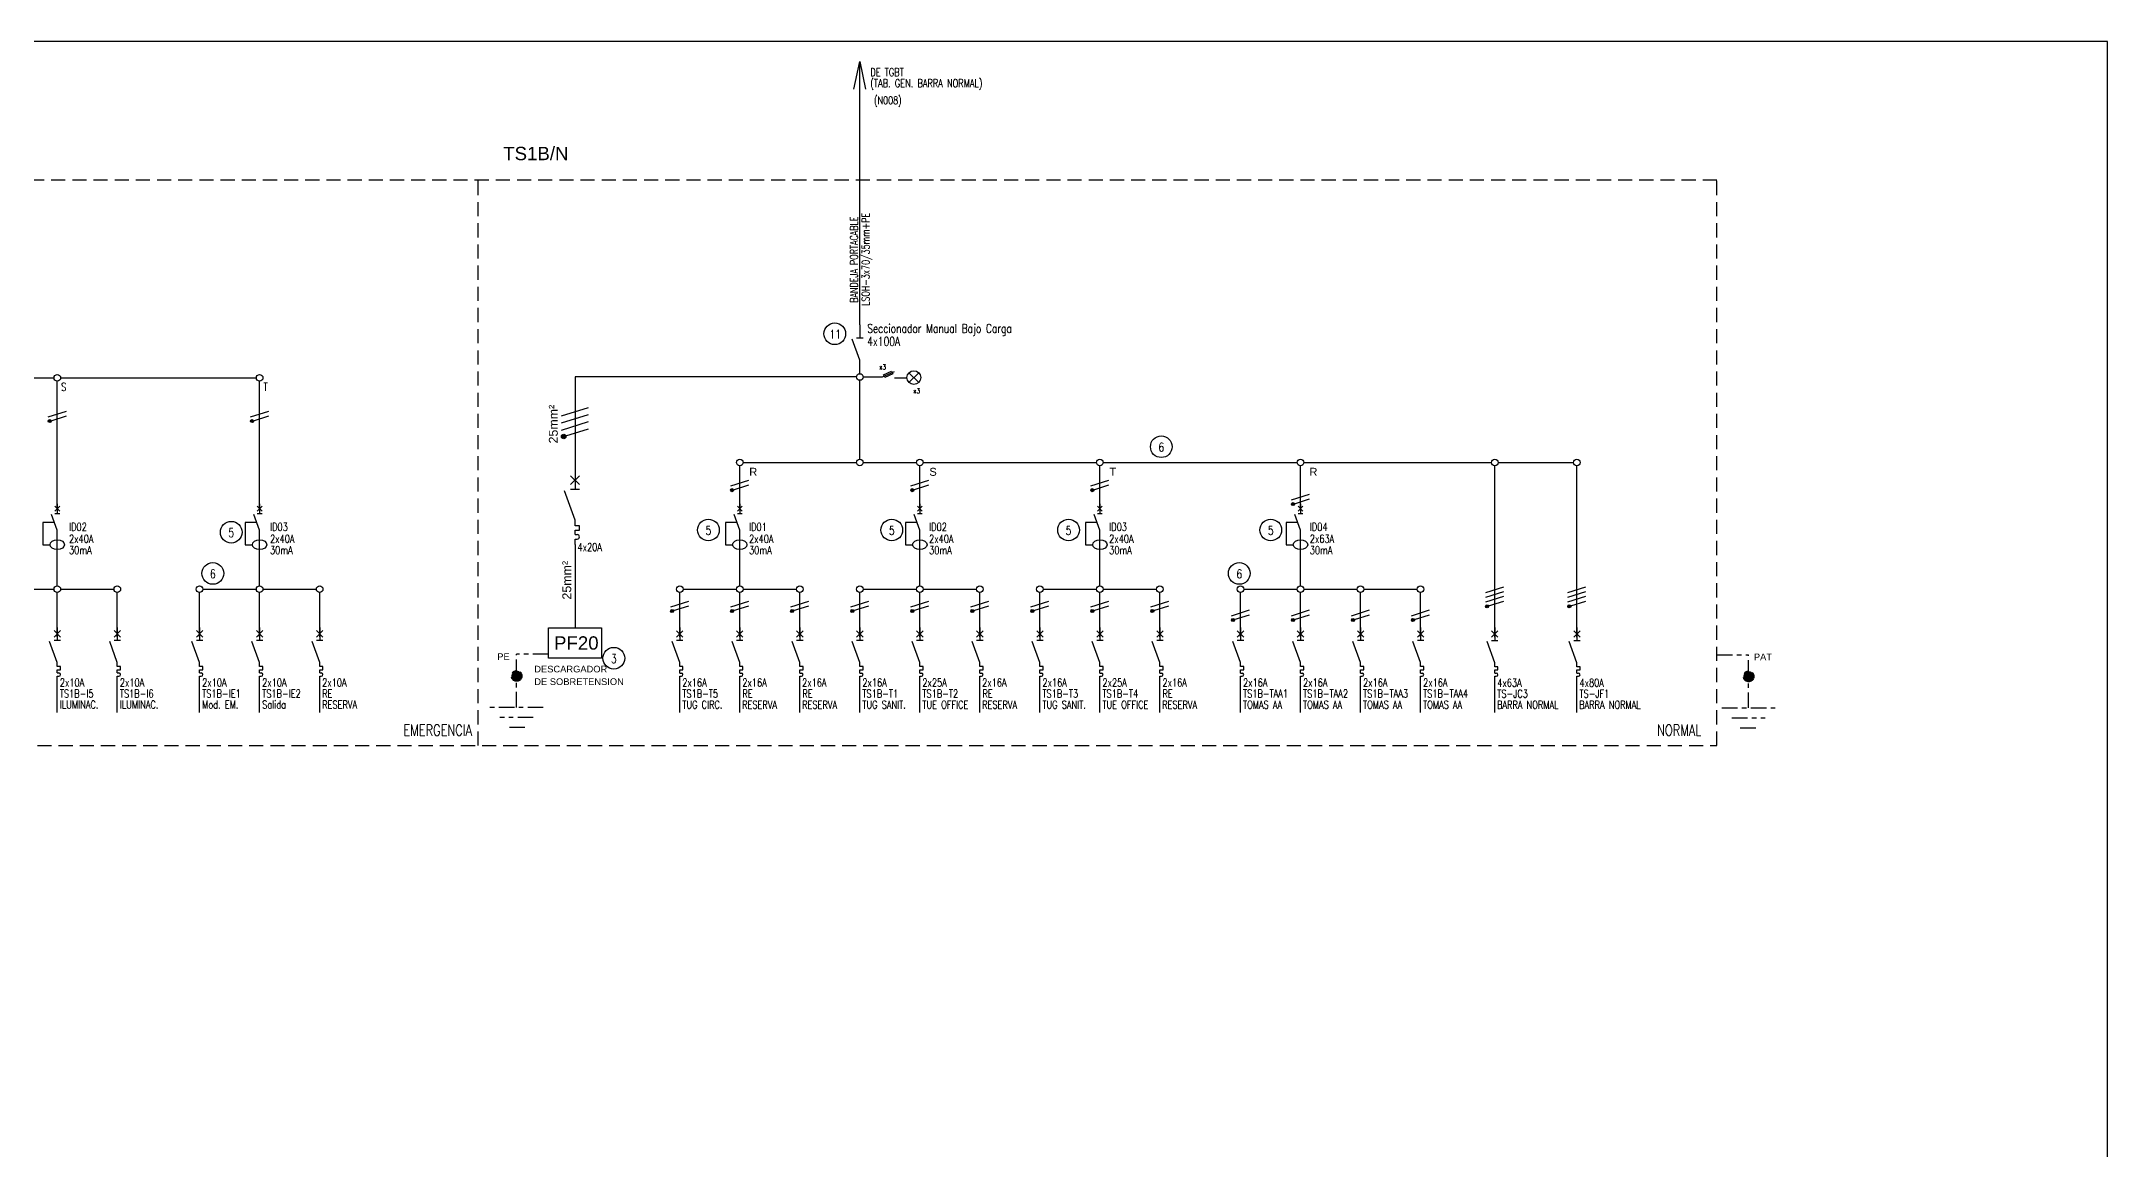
# Model space of a CAD drawing. Extents: x 3521 to 3783, y 1252 to 1654.
# Drawn here: x 3714 to 3760.47, y 1466.34 to 1491.27 of the extents above; entities that cross this region are included whole.
import ezdxf
from ezdxf.enums import TextEntityAlignment as Align

# ---------------------------------------------------------------- set-up
doc = ezdxf.new("R2010")
doc.units = 0
doc.linetypes.add('OCJ-ESQUEMAS UNIFILARES-CORREGIDOS IDO-REV.br$0$DASHED', pattern=[19.05, 12.7, -6.35])
doc.linetypes.add('OCJ-ESQUEMAS UNIFILARES-CORREGIDOS IDO-REV.br$0$EJE_5', pattern=[7.1, 5, -1, 0.1, -1])
for name, color, linetype in [('OCJ-ESQUEMAS UNIFILARES-CORREGIDOS IDO-REV.br$0$00-IE', 1, 'Continuous'), ('OCJ-ESQUEMAS UNIFILARES-CORREGIDOS IDO-REV.br$0$00-IE-CABLES', 10, 'Continuous'), ('OCJ-ESQUEMAS UNIFILARES-CORREGIDOS IDO-REV.br$0$01-ELE-APARATOS', 170, 'Continuous'), ('OCJ-ESQUEMAS UNIFILARES-CORREGIDOS IDO-REV.br$0$CABLES', 10, 'Continuous'), ('OCJ-ESQUEMAS UNIFILARES-CORREGIDOS IDO-REV.br$0$ELECTRIC', 4, 'Continuous'), ('OCJ-ESQUEMAS UNIFILARES-CORREGIDOS IDO-REV.br$0$NOMBRE DE PLANOS', 6, 'Continuous'), ('OCJ-ESQUEMAS UNIFILARES-CORREGIDOS IDO-REV.br$0$PAT', 80, 'Continuous'), ('OCJ-ESQUEMAS UNIFILARES-CORREGIDOS IDO-REV.br$0$TEXTO', 7, 'Continuous'), ('OCJ-ESQUEMAS UNIFILARES-CORREGIDOS IDO-REV.br$0$Textos', 4, 'Continuous')]:
    doc.layers.add(name, color=color, linetype=linetype)
doc.styles.add('OCJ-ESQUEMAS UNIFILARES-CORREGIDOS IDO-REV.br$0$ARIAL', font='arial.ttf', dxfattribs={"height": 0.2})
doc.styles.add('OCJ-ESQUEMAS UNIFILARES-CORREGIDOS IDO-REV.br$0$COTAS', font='sanss___.ttf', dxfattribs={"width": 0.7})
doc.styles.add('OCJ-ESQUEMAS UNIFILARES-CORREGIDOS IDO-REV.br$0$Electricidad', font='ROMANS.SHX', dxfattribs={"width": 0.75, "height": 0.175})
doc.styles.add('OCJ-ESQUEMAS UNIFILARES-CORREGIDOS IDO-REV.br$0$Standard', font='arial.ttf')

# ---------------------------------------------------------------- blocks, each defined once
blk = doc.blocks.new('OCJ-ESQUEMAS UNIFILARES-CORREGIDOS IDO-REV.br$0$A$C7AFF483F')
for points in [[(0, 0.09), (-0.172, 0.564)], [(-0.072, 0.592), (0.072, 0.592)], [(0, 0.88), (0, 0.592)], [(0, 0), (0, 0.09)]]:
    blk.add_lwpolyline(points)
blk = doc.blocks.new('OCJ-ESQUEMAS UNIFILARES-CORREGIDOS IDO-REV.br$0$Unif-Interruptor-Term')
for p, q in [((0, -1.013), (0.045, -1.013)), ((0, -1.103), (0.045, -1.103))]:
    blk.add_line(p, q)
for points in [[(-0.09, 0.177), (0.09, -0.003)], [(-0.09, -0.003), (0.09, 0.177)], [(0, 0.267), (0, -0.093)], [(0, -0.72), (-0.215, -0.128)], [(-0.09, -0.093), (0.09, -0.093)], [(0, -0.833), (0, -0.72)], [(0, -0.923), (0.09, -0.923), (0.09, -0.833), (0, -0.833)], [(0, -1.013), (0, -0.923)], [(0, -1.215), (0, -1.103)]]:
    blk.add_lwpolyline(points)
blk.add_arc((0.045, -1.058), 0.045, 270, 90)
blk = doc.blocks.new('OCJ-ESQUEMAS UNIFILARES-CORREGIDOS IDO-REV.br$0$Unif-Interruptor-Dif')
for points in [[(-0.068, 0.11), (0.068, -0.025)], [(-0.068, -0.025), (0.068, 0.11)], [(0, 0.177), (0, -0.093)], [(-0.081, -0.343), (-0.405, -0.343), (-0.405, -0.97), (-0.202, -0.97)], [(0, -0.565), (-0.162, -0.121)], [(-0.068, -0.093), (0.068, -0.093)], [(0, -1.308), (0, -0.565)]]:
    blk.add_lwpolyline(points)
blk.add_ellipse((0, -0.97), major_axis=(0.203, 0), ratio=0.670814)
blk = doc.blocks.new('OCJ-ESQUEMAS UNIFILARES-CORREGIDOS IDO-REV.br$0$ITM')
at = {"layer": 'OCJ-ESQUEMAS UNIFILARES-CORREGIDOS IDO-REV.br$0$01-ELE-APARATOS'}
for p, q in [((0, 0.225), (0.05, 0.225)), ((0, 0.125), (0.05, 0.125))]:
    blk.add_line(p, q, dxfattribs=at)
for points in [[(-0.1, 1.55), (0.1, 1.35)], [(-0.1, 1.35), (0.1, 1.55)], [(0, 1.65), (0, 1.25)], [(0, 0.55), (-0.239, 1.208)], [(-0.1, 1.25), (0.1, 1.25)], [(0, 0.425), (0, 0.55)], [(0, 0.325), (0.1, 0.325), (0.1, 0.425), (0, 0.425)], [(0, 0.225), (0, 0.325)], [(0, 0), (0, 0.125)]]:
    blk.add_lwpolyline(points, dxfattribs=at)
blk.add_arc((0.05, 0.175), 0.05, 270, 90, dxfattribs=at)

msp = doc.modelspace()

# ---------------------------------------------------------------- hatches: boundary and pattern name
at = {"layer": 'OCJ-ESQUEMAS UNIFILARES-CORREGIDOS IDO-REV.br$0$00-IE-CABLES'}
for points in [[(3714.16, 1482.709, 1), (3714.214, 1482.749, 1)], [(3718.71, 1482.709, 1), (3718.765, 1482.749, 1)], [(3729.509, 1481.156, 1), (3729.564, 1481.196, 1)], [(3733.559, 1481.156, 1), (3733.614, 1481.196, 1)], [(3737.609, 1481.156, 1), (3737.664, 1481.196, 1)], [(3742.122, 1480.842, 1), (3742.176, 1480.882, 1)], [(3728.159, 1478.437, 1), (3728.214, 1478.477, 1)], [(3729.509, 1478.437, 1), (3729.564, 1478.477, 1)], [(3730.859, 1478.437, 1), (3730.914, 1478.477, 1)], [(3732.209, 1478.437, 1), (3732.264, 1478.477, 1)], [(3733.559, 1478.437, 1), (3733.614, 1478.477, 1)], [(3734.909, 1478.437, 1), (3734.964, 1478.477, 1)], [(3736.259, 1478.437, 1), (3736.314, 1478.477, 1)], [(3737.609, 1478.437, 1), (3737.664, 1478.477, 1)], [(3738.959, 1478.437, 1), (3739.014, 1478.477, 1)], [(3746.49, 1478.543, 1), (3746.544, 1478.583, 1)], [(3748.338, 1478.543, 1), (3748.393, 1478.583, 1)], [(3740.772, 1478.235, 1), (3740.826, 1478.274, 1)], [(3742.122, 1478.235, 1), (3742.176, 1478.274, 1)], [(3743.472, 1478.235, 1), (3743.526, 1478.274, 1)], [(3744.822, 1478.235, 1), (3744.876, 1478.274, 1)]]:
    msp.add_hatch(color=256, dxfattribs=at).paths.add_polyline_path(points)
at = {"layer": 'OCJ-ESQUEMAS UNIFILARES-CORREGIDOS IDO-REV.br$0$CABLES'}
msp.add_hatch(color=256, dxfattribs=at).paths.add_polyline_path([(3725.788, 1482.413, 1), (3725.707, 1482.354, 1)])
at = {"layer": 'OCJ-ESQUEMAS UNIFILARES-CORREGIDOS IDO-REV.br$0$PAT', "linetype": 'OCJ-ESQUEMAS UNIFILARES-CORREGIDOS IDO-REV.br$0$EJE_5', "ltscale": 0.07}
h = msp.add_hatch(color=256, dxfattribs=at)
h.paths.add_polyline_path([(3724.569, 1476.998), (3724.809, 1476.998, 1)])
h.paths.add_polyline_path([(3724.809, 1476.998), (3724.689, 1476.998), (3724.689, 1476.878, 0.414214)])
h.paths.add_polyline_path([(3724.689, 1476.998), (3724.569, 1476.998, 0.414214), (3724.689, 1476.878)])
h = msp.add_hatch(color=256, dxfattribs=at)
h.paths.add_polyline_path([(3752.519, 1476.987), (3752.279, 1476.987, -1)])
h.paths.add_polyline_path([(3752.279, 1476.987), (3752.399, 1476.987), (3752.399, 1476.867, -0.414214)])
h.paths.add_polyline_path([(3752.399, 1476.987), (3752.519, 1476.987, -0.414214), (3752.399, 1476.867)])

# ---------------------------------------------------------------- linework, layer by layer
at = {"layer": 'OCJ-ESQUEMAS UNIFILARES-CORREGIDOS IDO-REV.br$0$00-IE'}
for p, q in [((3726.002, 1483.722), (3726.002, 1481.601)), ((3732.334, 1483.722), (3726.002, 1483.722)), ((3726.002, 1479.951), (3726.002, 1478.08))]:
    msp.add_line(p, q, dxfattribs=at)
for points in [[(3732.482, 1483.722), (3732.918, 1483.722), (3733.187, 1483.847)], [(3733.19, 1483.701), (3733.468, 1483.701)]]:
    msp.add_lwpolyline(points, dxfattribs=at)
msp.add_lwpolyline([(3732.942, 1483.769), (3733.123, 1483.852), (3733.15, 1483.794), (3732.969, 1483.711)], close=True, dxfattribs=at)
at = {"layer": 'OCJ-ESQUEMAS UNIFILARES-CORREGIDOS IDO-REV.br$0$00-IE-CABLES'}
for p, q in [((3732.408, 1485.173), (3732.408, 1490.814)), ((3732.408, 1484.892), (3732.408, 1488.048)), ((3732.408, 1483.796), (3732.408, 1484.012)), ((3709.882, 1483.701), (3714.284, 1483.701)), ((3714.358, 1480.789), (3714.358, 1483.627)), ((3714.432, 1483.701), (3718.835, 1483.701)), ((3718.909, 1480.789), (3718.909, 1483.627)), ((3732.408, 1481.875), (3732.408, 1483.648)), ((3729.708, 1480.725), (3729.708, 1481.726)), ((3729.782, 1481.801), (3732.334, 1481.801)), ((3732.482, 1481.801), (3733.684, 1481.8)), ((3733.758, 1480.725), (3733.758, 1481.726)), ((3733.832, 1481.8), (3737.734, 1481.8)), ((3737.808, 1480.725), (3737.808, 1481.726)), ((3737.882, 1481.8), (3742.246, 1481.799)), ((3742.32, 1480.725), (3742.32, 1481.726)), ((3742.394, 1481.799), (3746.614, 1481.799)), ((3746.688, 1477.872), (3746.688, 1481.725)), ((3746.762, 1481.799), (3748.462, 1481.799)), ((3748.537, 1477.872), (3748.537, 1481.725)), ((3729.708, 1479.024), (3729.708, 1479.826)), ((3733.758, 1479.024), (3733.758, 1479.826)), ((3737.808, 1479.024), (3737.808, 1479.826)), ((3742.32, 1479.024), (3742.32, 1479.826)), ((3714.358, 1479.025), (3714.358, 1479.753)), ((3718.909, 1479.025), (3718.909, 1479.753)), ((3713.082, 1478.951), (3714.284, 1478.951)), ((3714.358, 1477.875), (3714.358, 1478.877)), ((3714.432, 1478.951), (3715.634, 1478.951)), ((3715.708, 1477.875), (3715.708, 1478.877)), ((3717.559, 1477.875), (3717.559, 1478.877)), ((3717.633, 1478.951), (3718.835, 1478.951)), ((3718.909, 1477.875), (3718.909, 1478.877)), ((3718.983, 1478.951), (3720.185, 1478.951)), ((3720.259, 1477.875), (3720.259, 1478.877)), ((3728.358, 1477.874), (3728.358, 1478.876)), ((3728.432, 1478.95), (3729.634, 1478.95)), ((3729.708, 1477.874), (3729.708, 1478.876)), ((3729.782, 1478.95), (3730.984, 1478.95)), ((3731.058, 1477.874), (3731.058, 1478.876)), ((3732.408, 1477.874), (3732.408, 1478.876)), ((3732.482, 1478.95), (3733.684, 1478.95)), ((3733.758, 1477.874), (3733.758, 1478.876)), ((3733.832, 1478.95), (3735.034, 1478.95)), ((3735.108, 1477.874), (3735.108, 1478.876)), ((3736.458, 1477.874), (3736.458, 1478.876)), ((3736.532, 1478.95), (3737.734, 1478.95)), ((3737.808, 1477.874), (3737.808, 1478.876)), ((3737.882, 1478.95), (3739.084, 1478.95)), ((3739.158, 1477.874), (3739.158, 1478.876)), ((3740.97, 1477.874), (3740.97, 1478.876)), ((3741.044, 1478.95), (3742.246, 1478.95)), ((3742.32, 1477.874), (3742.32, 1478.876)), ((3742.394, 1478.95), (3743.596, 1478.95)), ((3743.67, 1477.874), (3743.67, 1478.876)), ((3743.744, 1478.95), (3744.946, 1478.95)), ((3745.02, 1477.874), (3745.02, 1478.876)), ((3714.358, 1476.174), (3714.358, 1476.976)), ((3715.708, 1476.174), (3715.708, 1476.976)), ((3717.559, 1476.174), (3717.559, 1476.976)), ((3718.909, 1476.174), (3718.909, 1476.976)), ((3720.259, 1476.174), (3720.259, 1476.976)), ((3728.358, 1476.174), (3728.358, 1476.976)), ((3729.708, 1476.174), (3729.708, 1476.976)), ((3731.058, 1476.174), (3731.058, 1476.976)), ((3732.408, 1476.174), (3732.408, 1476.976)), ((3733.758, 1476.174), (3733.758, 1476.976)), ((3735.108, 1476.174), (3735.108, 1476.976)), ((3736.458, 1476.174), (3736.458, 1476.976)), ((3737.808, 1476.174), (3737.808, 1476.976)), ((3739.158, 1476.174), (3739.158, 1476.976)), ((3740.97, 1476.174), (3740.97, 1476.976)), ((3742.32, 1476.174), (3742.32, 1476.976)), ((3743.67, 1476.174), (3743.67, 1476.976)), ((3745.02, 1476.174), (3745.02, 1476.976)), ((3746.688, 1476.172), (3746.688, 1476.974)), ((3748.537, 1476.172), (3748.537, 1476.974))]:
    msp.add_line(p, q, dxfattribs=at)
for points in [[(3732.277, 1490.196), (3732.408, 1490.814), (3732.539, 1490.196)], [(3714.155, 1482.827), (3714.562, 1482.956)], [(3714.219, 1482.739), (3714.562, 1482.848)], [(3718.705, 1482.827), (3719.112, 1482.956)], [(3718.77, 1482.739), (3719.112, 1482.848)], [(3729.504, 1481.274), (3729.911, 1481.402)], [(3729.569, 1481.186), (3729.911, 1481.294)], [(3733.554, 1481.274), (3733.961, 1481.402)], [(3733.619, 1481.186), (3733.961, 1481.294)], [(3737.604, 1481.274), (3738.011, 1481.402)], [(3737.669, 1481.186), (3738.011, 1481.294)], [(3742.117, 1480.96), (3742.524, 1481.089)], [(3742.181, 1480.872), (3742.524, 1480.981)], [(3746.485, 1478.877), (3746.892, 1479.005)], [(3746.485, 1478.769), (3746.892, 1478.897)], [(3748.333, 1478.877), (3748.74, 1479.005)], [(3748.333, 1478.769), (3748.74, 1478.897)], [(3728.154, 1478.555), (3728.561, 1478.683)], [(3728.219, 1478.467), (3728.561, 1478.575)], [(3729.504, 1478.555), (3729.911, 1478.683)], [(3729.569, 1478.467), (3729.911, 1478.575)], [(3730.854, 1478.555), (3731.261, 1478.683)], [(3730.919, 1478.467), (3731.261, 1478.575)], [(3732.204, 1478.555), (3732.611, 1478.683)], [(3732.269, 1478.467), (3732.611, 1478.575)], [(3733.554, 1478.555), (3733.961, 1478.683)], [(3733.619, 1478.467), (3733.961, 1478.575)], [(3734.904, 1478.555), (3735.311, 1478.683)], [(3734.969, 1478.467), (3735.311, 1478.575)], [(3736.254, 1478.555), (3736.661, 1478.683)], [(3736.319, 1478.467), (3736.661, 1478.575)], [(3737.604, 1478.555), (3738.011, 1478.683)], [(3737.669, 1478.467), (3738.011, 1478.575)], [(3738.954, 1478.555), (3739.361, 1478.683)], [(3739.019, 1478.467), (3739.361, 1478.575)], [(3740.767, 1478.352), (3741.174, 1478.481)], [(3742.117, 1478.352), (3742.524, 1478.481)], [(3743.467, 1478.352), (3743.874, 1478.481)], [(3744.817, 1478.352), (3745.224, 1478.481)], [(3746.485, 1478.661), (3746.892, 1478.789)], [(3746.549, 1478.573), (3746.892, 1478.681)], [(3748.333, 1478.661), (3748.74, 1478.789)], [(3748.397, 1478.573), (3748.74, 1478.681)], [(3740.831, 1478.265), (3741.174, 1478.373)], [(3742.181, 1478.265), (3742.524, 1478.373)], [(3743.531, 1478.265), (3743.874, 1478.373)], [(3744.881, 1478.265), (3745.224, 1478.373)]]:
    msp.add_lwpolyline(points, dxfattribs=at)
at = {"layer": 'OCJ-ESQUEMAS UNIFILARES-CORREGIDOS IDO-REV.br$0$00-IE-CABLES', "color": 3}
msp.add_lwpolyline([(3725.403, 1478.08), (3726.6, 1478.08), (3726.6, 1477.398), (3725.403, 1477.398)], close=True, dxfattribs=at)
at = {"layer": 'OCJ-ESQUEMAS UNIFILARES-CORREGIDOS IDO-REV.br$0$00-IE-CABLES'}
for centre, radius in [((3714.358, 1483.701), 0.0741), ((3718.909, 1483.701), 0.0741), ((3732.408, 1483.722), 0.0741), ((3714.187, 1482.729), 0.0338), ((3718.738, 1482.729), 0.0338), ((3729.708, 1481.801), 0.0741), ((3732.408, 1481.801), 0.0741), ((3733.758, 1481.801), 0.0741), ((3737.808, 1481.801), 0.0741), ((3742.32, 1481.801), 0.0741), ((3746.688, 1481.799), 0.0741), ((3748.537, 1481.799), 0.0741), ((3729.536, 1481.176), 0.0338), ((3733.586, 1481.176), 0.0338), ((3737.636, 1481.176), 0.0338), ((3742.149, 1480.862), 0.0338), ((3714.358, 1478.951), 0.0741), ((3715.708, 1478.951), 0.0741), ((3717.559, 1478.951), 0.0741), ((3718.909, 1478.951), 0.0741), ((3720.259, 1478.951), 0.0741), ((3728.358, 1478.95), 0.0741), ((3729.708, 1478.95), 0.0741), ((3731.058, 1478.95), 0.0741), ((3732.408, 1478.95), 0.0741), ((3733.758, 1478.95), 0.0741), ((3735.108, 1478.95), 0.0741), ((3736.458, 1478.95), 0.0741), ((3737.808, 1478.95), 0.0741), ((3739.158, 1478.95), 0.0741), ((3740.97, 1478.95), 0.0741), ((3742.32, 1478.95), 0.0741), ((3743.67, 1478.95), 0.0741), ((3745.02, 1478.95), 0.0741), ((3728.186, 1478.457), 0.0338), ((3729.536, 1478.457), 0.0338), ((3730.886, 1478.457), 0.0338), ((3732.236, 1478.457), 0.0338), ((3733.586, 1478.457), 0.0338), ((3734.936, 1478.457), 0.0338), ((3736.286, 1478.457), 0.0338), ((3737.636, 1478.457), 0.0338), ((3738.986, 1478.457), 0.0338), ((3746.517, 1478.563), 0.0338), ((3748.365, 1478.563), 0.0338), ((3740.799, 1478.255), 0.0338), ((3742.149, 1478.255), 0.0338), ((3743.499, 1478.255), 0.0338), ((3744.849, 1478.255), 0.0338)]:
    msp.add_circle(centre, radius, dxfattribs=at)
at = {"layer": 'OCJ-ESQUEMAS UNIFILARES-CORREGIDOS IDO-REV.br$0$01-ELE-APARATOS'}
for p, q in [((3733.732, 1483.598), (3733.514, 1483.816)), ((3733.514, 1483.598), (3733.732, 1483.816))]:
    msp.add_line(p, q, dxfattribs=at)
msp.add_circle((3733.623, 1483.707), 0.154, dxfattribs=at)
at = {"layer": 'OCJ-ESQUEMAS UNIFILARES-CORREGIDOS IDO-REV.br$0$CABLES'}
for points in [[(3725.7, 1482.848), (3726.303, 1483.039)], [(3725.7, 1482.688), (3726.303, 1482.879)], [(3725.7, 1482.528), (3726.303, 1482.719)], [(3725.796, 1482.398), (3726.303, 1482.559)]]:
    msp.add_lwpolyline(points, dxfattribs=at)
msp.add_circle((3725.748, 1482.383), 0.05, dxfattribs=at)
at = {"layer": 'OCJ-ESQUEMAS UNIFILARES-CORREGIDOS IDO-REV.br$0$ELECTRIC', "linetype": 'OCJ-ESQUEMAS UNIFILARES-CORREGIDOS IDO-REV.br$0$DASHED', "ltscale": 0.025}
msp.add_line((3723.824, 1475.431), (3723.824, 1488.15), dxfattribs=at)
msp.add_lwpolyline([(3690.575, 1475.431), (3751.685, 1475.431), (3751.685, 1488.15), (3690.575, 1488.15)], close=True, dxfattribs=at)
at = {"layer": 'OCJ-ESQUEMAS UNIFILARES-CORREGIDOS IDO-REV.br$0$NOMBRE DE PLANOS'}
msp.add_lwpolyline([(3687.332, 1444.694), (3760.474, 1444.694), (3760.474, 1491.271), (3687.332, 1491.271)], close=True, dxfattribs=at)
at = {"layer": 'OCJ-ESQUEMAS UNIFILARES-CORREGIDOS IDO-REV.br$0$PAT', "linetype": 'OCJ-ESQUEMAS UNIFILARES-CORREGIDOS IDO-REV.br$0$EJE_5', "ltscale": 0.07}
for p, q in [((3725.403, 1477.485), (3724.689, 1477.485)), ((3724.689, 1477.015), (3724.689, 1477.485)), ((3751.685, 1477.474), (3752.399, 1477.474)), ((3752.399, 1477.003), (3752.399, 1477.474)), ((3724.689, 1476.29), (3724.689, 1476.998)), ((3752.399, 1476.278), (3752.399, 1476.987)), ((3725.289, 1476.29), (3724.089, 1476.29)), ((3751.799, 1476.278), (3752.999, 1476.278)), ((3725.064, 1476.065), (3724.314, 1476.065)), ((3724.876, 1475.84), (3724.501, 1475.84)), ((3752.024, 1476.053), (3752.774, 1476.053)), ((3752.212, 1475.828), (3752.587, 1475.828))]:
    msp.add_line(p, q, dxfattribs=at)
for centre in [(3724.689, 1476.998), (3724.689, 1476.998), (3752.399, 1476.987), (3752.399, 1476.987)]:
    msp.add_circle(centre, 0.12, dxfattribs=at)
at = {"layer": 'OCJ-ESQUEMAS UNIFILARES-CORREGIDOS IDO-REV.br$0$TEXTO'}
for centre in [(3731.845, 1484.694), (3739.189, 1482.154), (3718.27, 1480.23), (3729.002, 1480.28), (3733.127, 1480.28), (3737.102, 1480.28), (3741.65, 1480.28), (3717.856, 1479.304), (3740.943, 1479.303), (3726.875, 1477.396)]:
    msp.add_circle(centre, 0.244, dxfattribs=at)

# ---------------------------------------------------------------- block references
at = {"layer": 'OCJ-ESQUEMAS UNIFILARES-CORREGIDOS IDO-REV.br$0$01-ELE-APARATOS'}
for name, p in [('OCJ-ESQUEMAS UNIFILARES-CORREGIDOS IDO-REV.br$0$A$C7AFF483F', (3732.408, 1484.012)), ('OCJ-ESQUEMAS UNIFILARES-CORREGIDOS IDO-REV.br$0$ITM', (3726.002, 1479.951))]:
    msp.add_blockref(name, p, dxfattribs=at)
at = {"layer": 'OCJ-ESQUEMAS UNIFILARES-CORREGIDOS IDO-REV.br$0$01-ELE-APARATOS', "xscale": 0.7999999999999546, "yscale": 0.7999999999999546, "zscale": 0.7999999999999546}
for name, p in [('OCJ-ESQUEMAS UNIFILARES-CORREGIDOS IDO-REV.br$0$Unif-Interruptor-Dif', (3714.358, 1480.725)), ('OCJ-ESQUEMAS UNIFILARES-CORREGIDOS IDO-REV.br$0$Unif-Interruptor-Dif', (3718.909, 1480.725)), ('OCJ-ESQUEMAS UNIFILARES-CORREGIDOS IDO-REV.br$0$Unif-Interruptor-Dif', (3729.708, 1480.725)), ('OCJ-ESQUEMAS UNIFILARES-CORREGIDOS IDO-REV.br$0$Unif-Interruptor-Dif', (3733.758, 1480.725)), ('OCJ-ESQUEMAS UNIFILARES-CORREGIDOS IDO-REV.br$0$Unif-Interruptor-Dif', (3737.808, 1480.725)), ('OCJ-ESQUEMAS UNIFILARES-CORREGIDOS IDO-REV.br$0$Unif-Interruptor-Dif', (3742.32, 1480.725)), ('OCJ-ESQUEMAS UNIFILARES-CORREGIDOS IDO-REV.br$0$Unif-Interruptor-Term', (3714.358, 1477.875)), ('OCJ-ESQUEMAS UNIFILARES-CORREGIDOS IDO-REV.br$0$Unif-Interruptor-Term', (3715.708, 1477.875)), ('OCJ-ESQUEMAS UNIFILARES-CORREGIDOS IDO-REV.br$0$Unif-Interruptor-Term', (3717.559, 1477.875)), ('OCJ-ESQUEMAS UNIFILARES-CORREGIDOS IDO-REV.br$0$Unif-Interruptor-Term', (3718.909, 1477.875)), ('OCJ-ESQUEMAS UNIFILARES-CORREGIDOS IDO-REV.br$0$Unif-Interruptor-Term', (3720.259, 1477.875)), ('OCJ-ESQUEMAS UNIFILARES-CORREGIDOS IDO-REV.br$0$Unif-Interruptor-Term', (3728.358, 1477.874)), ('OCJ-ESQUEMAS UNIFILARES-CORREGIDOS IDO-REV.br$0$Unif-Interruptor-Term', (3729.708, 1477.874)), ('OCJ-ESQUEMAS UNIFILARES-CORREGIDOS IDO-REV.br$0$Unif-Interruptor-Term', (3731.058, 1477.874)), ('OCJ-ESQUEMAS UNIFILARES-CORREGIDOS IDO-REV.br$0$Unif-Interruptor-Term', (3732.408, 1477.874)), ('OCJ-ESQUEMAS UNIFILARES-CORREGIDOS IDO-REV.br$0$Unif-Interruptor-Term', (3733.758, 1477.874)), ('OCJ-ESQUEMAS UNIFILARES-CORREGIDOS IDO-REV.br$0$Unif-Interruptor-Term', (3735.108, 1477.874)), ('OCJ-ESQUEMAS UNIFILARES-CORREGIDOS IDO-REV.br$0$Unif-Interruptor-Term', (3736.458, 1477.874)), ('OCJ-ESQUEMAS UNIFILARES-CORREGIDOS IDO-REV.br$0$Unif-Interruptor-Term', (3737.808, 1477.874)), ('OCJ-ESQUEMAS UNIFILARES-CORREGIDOS IDO-REV.br$0$Unif-Interruptor-Term', (3739.158, 1477.874)), ('OCJ-ESQUEMAS UNIFILARES-CORREGIDOS IDO-REV.br$0$Unif-Interruptor-Term', (3740.97, 1477.874)), ('OCJ-ESQUEMAS UNIFILARES-CORREGIDOS IDO-REV.br$0$Unif-Interruptor-Term', (3742.32, 1477.874)), ('OCJ-ESQUEMAS UNIFILARES-CORREGIDOS IDO-REV.br$0$Unif-Interruptor-Term', (3743.67, 1477.874)), ('OCJ-ESQUEMAS UNIFILARES-CORREGIDOS IDO-REV.br$0$Unif-Interruptor-Term', (3745.02, 1477.874)), ('OCJ-ESQUEMAS UNIFILARES-CORREGIDOS IDO-REV.br$0$Unif-Interruptor-Term', (3746.688, 1477.872)), ('OCJ-ESQUEMAS UNIFILARES-CORREGIDOS IDO-REV.br$0$Unif-Interruptor-Term', (3748.537, 1477.872))]:
    msp.add_blockref(name, p, dxfattribs=at)

# ---------------------------------------------------------------- texts
at = {"layer": 'OCJ-ESQUEMAS UNIFILARES-CORREGIDOS IDO-REV.br$0$TEXTO', "style": 'OCJ-ESQUEMAS UNIFILARES-CORREGIDOS IDO-REV.br$0$Electricidad', "width": 0.75}
for s, height, p in [('DE TGBT', 0.18, (3732.644, 1490.487)), ('(TAB. GEN. BARRA NORMAL)', 0.18, (3732.644, 1490.239)), ('Seccionador Manual Bajo Carga', 0.2, (3732.575, 1484.713)), ('11', 0.2, (3731.726, 1484.584)), ('4x100A', 0.2, (3732.575, 1484.422)), ('x3', 0.1118, (3732.844, 1483.889)), ('S', 0.18, (3714.445, 1483.408)), ('T', 0.18, (3718.996, 1483.408)), ('x3', 0.1118, (3733.61, 1483.354)), ('6', 0.2, (3739.125, 1482.044)), ('ID02', 0.18, (3714.622, 1480.259)), ('5', 0.2, (3718.206, 1480.12)), ('ID03', 0.18, (3719.143, 1480.259)), ('5', 0.2, (3728.938, 1480.17)), ('ID01', 0.18, (3729.917, 1480.259)), ('5', 0.2, (3733.063, 1480.17)), ('ID02', 0.18, (3733.967, 1480.259)), ('5', 0.2, (3737.038, 1480.17)), ('ID03', 0.18, (3738.017, 1480.259)), ('5', 0.2, (3741.586, 1480.17)), ('ID04', 0.18, (3742.529, 1480.259)), ('2x40A', 0.18, (3714.622, 1479.995)), ('30mA', 0.18, (3714.622, 1479.738)), ('2x40A', 0.18, (3719.143, 1479.995)), ('30mA', 0.18, (3719.143, 1479.738)), ('4x20A', 0.18, (3726.059, 1479.807)), ('2x40A', 0.18, (3729.917, 1479.994)), ('30mA', 0.18, (3729.917, 1479.737)), ('2x40A', 0.18, (3733.967, 1479.994)), ('30mA', 0.18, (3733.967, 1479.737)), ('2x40A', 0.18, (3738.017, 1479.994)), ('30mA', 0.18, (3738.017, 1479.737)), ('2x63A', 0.18, (3742.529, 1479.994)), ('30mA', 0.18, (3742.529, 1479.737)), ('6', 0.2, (3717.792, 1479.194)), ('6', 0.2, (3740.879, 1479.193)), ('3', 0.2, (3726.811, 1477.286)), ('TS1B-I5', 0.18, (3714.415, 1476.51)), ('2x10A', 0.18, (3714.415, 1476.759)), ('TS1B-I6', 0.18, (3715.765, 1476.51)), ('2x10A', 0.18, (3715.765, 1476.759)), ('TS1B-IE1', 0.18, (3717.616, 1476.51)), ('2x10A', 0.18, (3717.616, 1476.759)), ('TS1B-IE2', 0.18, (3718.966, 1476.51)), ('2x10A', 0.18, (3718.966, 1476.759)), ('2x10A', 0.18, (3720.316, 1476.759)), ('RE', 0.18, (3720.316, 1476.51)), ('TS1B-T5', 0.18, (3728.415, 1476.51)), ('2x16A', 0.18, (3728.415, 1476.758)), ('2x16A', 0.18, (3729.765, 1476.758)), ('RE', 0.18, (3729.765, 1476.51)), ('2x16A', 0.18, (3731.11, 1476.758)), ('RE', 0.18, (3731.115, 1476.51)), ('TS1B-T1', 0.18, (3732.465, 1476.51)), ('2x16A', 0.18, (3732.465, 1476.758)), ('TS1B-T2', 0.18, (3733.815, 1476.51)), ('2x25A', 0.18, (3733.815, 1476.758)), ('2x16A', 0.18, (3735.16, 1476.758)), ('RE', 0.18, (3735.165, 1476.51)), ('TS1B-T3', 0.18, (3736.515, 1476.51)), ('2x16A', 0.18, (3736.515, 1476.758)), ('TS1B-T4', 0.18, (3737.865, 1476.51)), ('2x25A', 0.18, (3737.865, 1476.758)), ('2x16A', 0.18, (3739.215, 1476.758)), ('RE', 0.18, (3739.215, 1476.51)), ('TS1B-TAA1', 0.18, (3741.027, 1476.51)), ('2x16A', 0.18, (3741.027, 1476.758)), ('TS1B-TAA2', 0.18, (3742.377, 1476.51)), ('2x16A', 0.18, (3742.377, 1476.758)), ('TS1B-TAA3', 0.18, (3743.727, 1476.51)), ('2x16A', 0.18, (3743.727, 1476.758)), ('TS1B-TAA4', 0.18, (3745.077, 1476.51)), ('2x16A', 0.18, (3745.077, 1476.758)), ('TS-JC3', 0.18, (3746.745, 1476.508)), ('4x63A', 0.18, (3746.745, 1476.756)), ('TS-JF1', 0.18, (3748.594, 1476.508)), ('4x80A', 0.18, (3748.594, 1476.756)), ('ILUMINAC.', 0.18, (3714.415, 1476.262)), ('ILUMINAC.', 0.18, (3715.765, 1476.262)), ('Mod. EM.', 0.18, (3717.616, 1476.262)), ('Salida', 0.18, (3718.966, 1476.262)), ('RESERVA', 0.18, (3720.316, 1476.262)), ('TUG CIRC.', 0.18, (3728.415, 1476.261)), ('RESERVA', 0.18, (3729.759, 1476.261)), ('RESERVA', 0.18, (3731.109, 1476.261)), ('TUG SANIT.', 0.18, (3732.465, 1476.261)), ('TUE OFFICE', 0.18, (3733.815, 1476.261)), ('RESERVA', 0.18, (3735.159, 1476.261)), ('TUG SANIT.', 0.18, (3736.515, 1476.261)), ('TUE OFFICE', 0.18, (3737.865, 1476.261)), ('RESERVA', 0.18, (3739.209, 1476.261)), ('TOMAS AA', 0.18, (3741.027, 1476.261)), ('TOMAS AA', 0.18, (3742.377, 1476.261)), ('TOMAS AA', 0.18, (3743.727, 1476.261)), ('TOMAS AA', 0.18, (3745.077, 1476.261)), ('BARRA NORMAL', 0.18, (3746.739, 1476.259)), ('BARRA NORMAL', 0.18, (3748.587, 1476.259))]:
    msp.add_text(s, height=height, dxfattribs=at).set_placement(p)
msp.add_text('(N008)', height=0.175, dxfattribs=at).set_placement((3733.038, 1489.856), align=Align.CENTER)
at = {"layer": 'OCJ-ESQUEMAS UNIFILARES-CORREGIDOS IDO-REV.br$0$TEXTO'}
for s, height, style, p in [('TS1B/N', 0.3, 'OCJ-ESQUEMAS UNIFILARES-CORREGIDOS IDO-REV.br$0$ARIAL', (3724.388, 1488.598)), ('R', 0.18, 'OCJ-ESQUEMAS UNIFILARES-CORREGIDOS IDO-REV.br$0$Standard', (3729.921, 1481.499)), ('S', 0.18, 'OCJ-ESQUEMAS UNIFILARES-CORREGIDOS IDO-REV.br$0$Standard', (3733.971, 1481.499)), ('T', 0.18, 'OCJ-ESQUEMAS UNIFILARES-CORREGIDOS IDO-REV.br$0$Standard', (3738.021, 1481.499)), ('R', 0.18, 'OCJ-ESQUEMAS UNIFILARES-CORREGIDOS IDO-REV.br$0$Standard', (3742.519, 1481.499)), ('PE', 0.15, 'OCJ-ESQUEMAS UNIFILARES-CORREGIDOS IDO-REV.br$0$ARIAL', (3724.253, 1477.357)), ('PAT', 0.15, 'OCJ-ESQUEMAS UNIFILARES-CORREGIDOS IDO-REV.br$0$ARIAL', (3752.517, 1477.351)), ('DESCARGADOR ', 0.15, 'OCJ-ESQUEMAS UNIFILARES-CORREGIDOS IDO-REV.br$0$ARIAL', (3725.086, 1477.077)), ('DE SOBRETENSION', 0.15, 'OCJ-ESQUEMAS UNIFILARES-CORREGIDOS IDO-REV.br$0$ARIAL', (3725.086, 1476.794))]:
    msp.add_text(s, height=height, dxfattribs=dict(at, style=style)).set_placement(p)
at = {"layer": 'OCJ-ESQUEMAS UNIFILARES-CORREGIDOS IDO-REV.br$0$TEXTO', "style": 'OCJ-ESQUEMAS UNIFILARES-CORREGIDOS IDO-REV.br$0$Electricidad', "width": 0.75}
for s, p in [('BANDEJA PORTACABLE', (3732.366, 1486.36)), ('LSOH-3x70/35mm+PE', (3732.626, 1486.366))]:
    msp.add_text(s, height=0.175, rotation=90, dxfattribs=at).set_placement(p, align=Align.CENTER)
at = {"layer": 'OCJ-ESQUEMAS UNIFILARES-CORREGIDOS IDO-REV.br$0$TEXTO', "style": 'OCJ-ESQUEMAS UNIFILARES-CORREGIDOS IDO-REV.br$0$ARIAL'}
for p in [(3725.614, 1482.661), (3725.917, 1479.15)]:
    msp.add_text('25mm²', height=0.2, rotation=90, dxfattribs=at).set_placement(p, align=Align.CENTER)
at = {"layer": 'OCJ-ESQUEMAS UNIFILARES-CORREGIDOS IDO-REV.br$0$TEXTO', "style": 'OCJ-ESQUEMAS UNIFILARES-CORREGIDOS IDO-REV.br$0$Electricidad', "width": 0.75}
for s, p in [('EMERGENCIA', (3723.686, 1475.652)), ('NORMAL', (3751.335, 1475.652))]:
    msp.add_text(s, height=0.25, dxfattribs=at).set_placement(p, align=Align.RIGHT)
at = {"layer": 'OCJ-ESQUEMAS UNIFILARES-CORREGIDOS IDO-REV.br$0$Textos', "style": 'OCJ-ESQUEMAS UNIFILARES-CORREGIDOS IDO-REV.br$0$COTAS'}
msp.add_text('PF20', height=0.3, dxfattribs=at).set_placement((3725.531, 1477.589))

doc.saveas('drawing.dxf')
